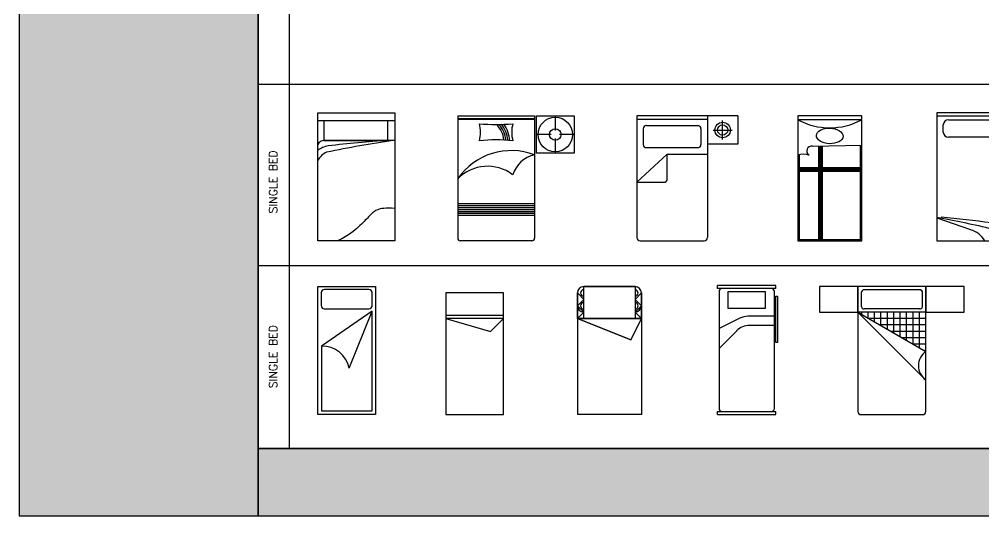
# Model space of a CAD drawing. Header units: millimetres. Extents: x 1787 to 68324, y 1435 to 30835.
# Drawn here: x 1787 to 16845, y 1435 to 9186 of the extents above; entities that cross this region are included whole.
import ezdxf

# ---------------------------------------------------------------- set-up
doc = ezdxf.new("R2010")
doc.units = ezdxf.units.MM
doc.set_wipeout_variables(frame=1)
doc.layers.add('www.cad-blocks.net', color=7, linetype='Continuous')
doc.styles.get("Standard").update_dxf_attribs({"font": 'arial.ttf'})

# ---------------------------------------------------------------- blocks, each defined once
blk = doc.blocks.new('A$C11850ECD')
for p, q in [((0, 1.95), (0, 0.04)), ((0, 1.95), (1.2, 1.95)), ((0, 1.91), (1.2, 1.91)), ((0, 1.9), (1.2, 1.9)), ((1.2, 1.95), (1.2, 0.04)), ((1.232, 1.952), (1.817, 1.952)), ((1.232, 1.367), (1.232, 1.952)), ((1.524, 1.952), (1.524, 1.722)), ((1.817, 1.952), (1.817, 1.367)), ((1.461, 1.659), (1.232, 1.659)), ((1.817, 1.659), (1.587, 1.659)), ((1.524, 1.596), (1.524, 1.367)), ((1.817, 1.367), (1.232, 1.367)), ((0, 0.58), (1.2, 0.58)), ((0, 0.55), (1.2, 0.55)), ((0, 0.52), (1.2, 0.52)), ((0, 0.49), (1.2, 0.49)), ((0, 0.46), (1.2, 0.46)), ((0, 0.43), (1.2, 0.43)), ((0, 0.4), (1.2, 0.4)), ((1.16, 0), (0.04, 0))]:
    blk.add_line(p, q)
for radius in [0.27, 0.09]:
    blk.add_circle((1.524, 1.659), radius)
for centre, radius, start, end in [((-0.205, 1.694), 0.561, 346.15, 13.85), ((0.6, 5.108), 3.29, 265.4501, 274.5499), ((0.343, 1.542), 0.379, 4.7708, 46.8165), ((0.343, 1.542), 0.409, 4.1373, 42.5614), ((0.343, 1.542), 0.439, 3.5318, 39.1874), ((0.343, 1.542), 0.469, 2.9489, 36.4321), ((1.343, 1.694), 0.5, 164.4468, 195.5532), ((0.6, -0.463), 2.04, 82.6483, 97.3517), ((0.839, 0.389), 1.02, 69.2731, 145.3133), ((1.304, 0.886), 0.469, 102.8515, 161.769), ((0.465, 0.506), 0.657, 53.2823, 135.0802), ((0.04, 0.04), 0.04, 180, 270), ((1.16, 0.04), 0.04, 270, 0)]:
    blk.add_arc(centre, radius, start, end)
blk = doc.blocks.new('A$C718B7287')
at = {"ltscale": 250}
for p, q in [((1.577, 1.95), (0, 1.95)), ((0, 1.95), (0, 0.05)), ((0, 1.9), (1.1, 1.9)), ((1.1, 1.95), (1.1, 0.05)), ((1.339, 1.58), (1.339, 1.88)), ((1.577, 1.95), (1.577, 1.509)), ((0.1, 1.75), (0.1, 1.505)), ((0.15, 1.8), (0.95, 1.8)), ((1, 1.75), (1, 1.505)), ((1.189, 1.73), (1.489, 1.73)), ((1.577, 1.509), (1.1, 1.509)), ((0.15, 1.455), (0.95, 1.455)), ((0, 0.914), (0.474, 1.355)), ((0.474, 1.355), (1.1, 1.355)), ((0.474, 0.964), (0.474, 1.355)), ((0, 0.914), (0.424, 0.914)), ((0.05, 0), (1.05, 0))]:
    blk.add_line(p, q, dxfattribs=at)
for radius in [0.12, 0.08]:
    blk.add_circle((1.339, 1.73), radius, dxfattribs=at)
for centre, start, end in [((0.15, 1.75), 90, 180), ((0.95, 1.75), 0, 90), ((0.15, 1.505), 180, 270), ((0.95, 1.505), 270, 0), ((0.424, 0.964), 270, 0), ((0.05, 0.05), 180, 270), ((1.05, 0.05), 270, 0)]:
    blk.add_arc(centre, 0.05, start, end, dxfattribs=at)
blk = doc.blocks.new('A$C35C676BA')
for p, q in [((0.003, 2), (1.203, 2)), ((0.003, 0), (0.003, 2)), ((1.203, 2), (1.203, 0)), ((1.203, 1.872), (0.003, 1.872)), ((0.099, 1.872), (0.099, 1.568)), ((1.097, 1.568), (1.097, 1.872)), ((0.099, 1.568), (1.097, 1.568)), ((1.203, 1.568), (0.103, 1.568)), ((0.887, 0.46), (0.87, 0.448)), ((0.905, 0.471), (0.887, 0.46)), ((0.925, 0.481), (0.905, 0.471)), ((0.948, 0.49), (0.925, 0.481)), ((0.974, 0.497), (0.948, 0.49)), ((1.002, 0.503), (0.974, 0.497)), ((1.035, 0.507), (1.002, 0.503)), ((1.07, 0.509), (1.035, 0.507)), ((1.11, 0.51), (1.07, 0.509)), ((1.154, 0.508), (1.11, 0.51)), ((1.203, 0.504), (1.154, 0.508)), ((0.744, 0.32), (0.725, 0.3)), ((0.763, 0.338), (0.744, 0.32)), ((0.78, 0.356), (0.763, 0.338)), ((0.796, 0.374), (0.78, 0.356)), ((0.811, 0.39), (0.796, 0.374)), ((0.826, 0.406), (0.811, 0.39)), ((0.84, 0.421), (0.826, 0.406)), ((0.855, 0.435), (0.84, 0.421)), ((0.87, 0.448), (0.855, 0.435)), ((0.586, 0.169), (0.556, 0.144)), ((0.613, 0.193), (0.586, 0.169)), ((0.638, 0.216), (0.613, 0.193)), ((0.661, 0.238), (0.638, 0.216)), ((0.684, 0.26), (0.661, 0.238)), ((0.705, 0.28), (0.684, 0.26)), ((0.725, 0.3), (0.705, 0.28)), ((1.203, 0), (0.003, 0)), ((0.376, 0.033), (0.311, 0.001)), ((0.432, 0.062), (0.376, 0.033)), ((0.48, 0.091), (0.432, 0.062)), ((0.521, 0.118), (0.48, 0.091)), ((0.556, 0.144), (0.521, 0.118))]:
    blk.add_line(p, q)
for centre, radius, start, end in [((0.103, 1.46), 0.108, 90, 156.49), ((4.307, -19.045), 20.849, 98.6271, 101.5279), ((3.306, -26.546), 28.204, 94.4909, 96.3953), ((0.249, 1.066), 0.425, 101.4708, 125.8093), ((0.279, 1.096), 0.319, 115.8027, 149.7638)]:
    blk.add_arc(centre, radius, start, end)
blk = doc.blocks.new('A$C58D47DD5')
for p, q in [((0, 1.95), (0, 0)), ((1, 1.95), (0, 1.95)), ((1, 1.89), (0, 1.89)), ((1, 0), (1, 1.95)), ((0.23, 1.476), (1, 1.492)), ((0.324, 1.478), (0.324, 0)), ((0.344, 1.479), (0.344, 0)), ((0.364, 1.479), (0.364, 0)), ((0.384, 1.479), (0.384, 0)), ((0.98, 0), (0.98, 1.492)), ((0.02, 1.345), (0.02, 0)), ((0.02, 1.145), (0.98, 1.145)), ((0.02, 1.125), (0.98, 1.125)), ((0.02, 1.105), (0.98, 1.105)), ((0.02, 1.085), (0.98, 1.085)), ((0, 0.02), (1, 0.02)), ((0, 0), (1, 0))]:
    blk.add_line(p, q)
for centre, radius, start, end in [((0.5, 2.814), 1.05, 241.5747, 298.4253), ((0.216, 1.402), 0.0756, 79.2305, 238.1687), ((0.086, 1.091), 0.262, 69.9422, 109.1654)]:
    blk.add_arc(centre, radius, start, end)
blk.add_ellipse((0.5, 1.638), major_axis=(-0.208, 0.008), ratio=0.585101)
blk = doc.blocks.new('A$C78FE7E6C')
for p, q in [((1, 2), (0, 2)), ((0, 2), (0, 0)), ((1, 0), (1, 2)), ((0.002, 1.95), (1.002, 1.95)), ((0.1, 1.696), (0.1, 1.81)), ((0.18, 1.89), (0.828, 1.89)), ((0.908, 1.81), (0.908, 1.696)), ((0.828, 1.616), (0.18, 1.616)), ((0, 0.36), (0.527, 0.174)), ((0, 0), (1, 0))]:
    blk.add_line(p, q)
for centre, radius, start, end in [((0.18, 1.81), 0.08, 90, 180), ((0.828, 1.81), 0.08, 0, 90), ((0.18, 1.696), 0.08, 180, 270), ((0.828, 1.696), 0.08, 270, 0), ((0.414, -0.199), 0.389, 30.7426, 73.1584)]:
    blk.add_arc(centre, radius, start, end)
at = {"extrusion": (0, 0, -1)}
for centre, major_axis, start_param, end_param in [((-2.606, -20.243), (0, -20.849), 3.292163, 3.342792), ((-1.772, -27.744), (0, -28.204), 3.219973, 3.253211), ((0.776, -0.132), (0, -0.425), 3.341795, 3.766582), ((0.75, -0.102), (0, -0.319), 3.591934, 4.184669)]:
    blk.add_ellipse(centre, major_axis=major_axis, ratio=0.833333, start_param=start_param, end_param=end_param, dxfattribs=at)
blk = doc.blocks.new('A$C51453636')
for p, q in [((0, 0), (0, 2)), ((0, 2), (0.9, 2)), ((0.9, 2), (0.9, 0)), ((0.052, 1.905), (0.052, 1.702)), ((0.799, 1.955), (0.102, 1.955)), ((0.849, 1.702), (0.849, 1.905)), ((0.849, 1.682), (0.849, 1.724)), ((0.849, 1.617), (0.059, 1.067)), ((0.102, 1.652), (0.799, 1.652)), ((0.488, 0.723), (0.849, 1.617)), ((0.849, 0.057), (0.849, 1.617)), ((0.059, 1.067), (0.059, 0.057)), ((0.9, 0), (0, 0)), ((0.059, 0.057), (0.849, 0.057))]:
    blk.add_line(p, q)
for centre, radius, start, end in [((0.102, 1.905), 0.05, 90, 180), ((0.799, 1.905), 0.05, 0, 90), ((0.102, 1.702), 0.05, 180, 270), ((0.799, 1.702), 0.05, 270, 0), ((0.073, 0.645), 0.423, 10.6289, 91.875)]:
    blk.add_arc(centre, radius, start, end)
blk = doc.blocks.new('A$C68751BDF')
for p, q in [((0, 1.9), (0, 0)), ((0.9, 1.9), (0, 1.9)), ((0.9, 0), (0.9, 1.9)), ((0.05, 1.55), (0, 1.55)), ((0.9, 1.55), (0.05, 1.55)), ((0, 1.5), (0.7, 1.3)), ((0.9, 1.5), (0, 1.5)), ((0, 1.5), (0.7, 1.3)), ((0.9, 1.5), (0, 1.5)), ((0.7, 1.3), (0.9, 1.5)), ((0.7, 1.3), (0.9, 1.5)), ((0, 0), (0.9, 0))]:
    blk.add_line(p, q)
blk = doc.blocks.new('A$C429219B2')
blk.add_line((1, 0), (0, 0))
at = {"flags": 128}
blk.add_lwpolyline([(0.05, 1.9, 0.414214), (0.1, 1.85, 0.414214), (0.15, 1.9, 0.414214), (0.1, 1.95, 0.414214)], format="xyb", close=True, dxfattribs=at)
for points in [[(1, 1.7), (1, 1.9), (0.9, 1.797)], [(0, 1.5), (0.1, 1.6), (0.1, 1.5)]]:
    blk.add_wipeout(points)
for points in [[(0.85, 1.9, 0.414214), (0.9, 1.85, 0.414214), (0.95, 1.9, 0.414214), (0.9, 1.95, 0.414214)], [(0.85, 1.7, 0.414214), (0.9, 1.65, 0.414214), (0.95, 1.7, 0.414214), (0.9, 1.75, 0.414214)]]:
    blk.add_lwpolyline(points, format="xyb", close=True, dxfattribs=at)
for points in [[(1, 1.7), (1, 1.9), (0.9, 1.797)], [(0, 1.5), (0.1, 1.6), (0.1, 1.5)]]:
    blk.add_lwpolyline(points, close=True)
for points in [[(0, 1.5), (0, 1.7), (0.1, 1.6)], [(1, 1.5), (1, 1.7), (0.9, 1.6)]]:
    blk.add_wipeout(points)
for points in [[(0, 1.5), (0, 1.7), (0.1, 1.6)], [(1, 1.5), (1, 1.7), (0.9, 1.6)]]:
    blk.add_lwpolyline(points, close=True)
for points in [[(0, 1.7), (0, 1.9), (0.1, 1.797)], [(1, 1.5), (0.9, 1.6), (0.9, 1.5)]]:
    blk.add_wipeout(points)
for points in [[(0, 1.7), (0, 1.9), (0.1, 1.797)], [(1, 1.5), (0.9, 1.6), (0.9, 1.5)]]:
    blk.add_lwpolyline(points, close=True)
blk.add_lwpolyline([(0.05, 1.7, 0.414214), (0.1, 1.65, 0.414214), (0.15, 1.7, 0.414214), (0.1, 1.75, 0.414214)], format="xyb", close=True, dxfattribs=at)
blk.add_wipeout([(0.1, 1.5), (0.1, 2), (0.9, 2), (0.9, 1.5)])
blk.add_line((0.9, 2), (0.1, 2))
blk.add_lwpolyline([(0.1, 1.5), (0.1, 2), (0.9, 2), (0.9, 1.5)], close=True)
for centre, start, end in [((0.1, 1.9), 90, 180), ((0.9, 1.9), 0, 90), ((0.1, 1.7), 180, 270), ((0.9, 1.7), 270, 0)]:
    blk.add_arc(centre, 0.1, start, end)
blk.add_wipeout([(1, 1.5), (0.833, 1.167), (0, 1.5)])
for p, q in [((0, 1.9), (0, 0)), ((1, 1.9), (1, 0)), ((0, 1.5), (0.833, 1.167)), ((1, 1.5), (0, 1.5)), ((0.833, 1.167), (1, 1.5))]:
    blk.add_line(p, q)
blk.add_lwpolyline([(1, 1.5), (0.833, 1.167), (0, 1.5)], close=True)
blk = doc.blocks.new('A$C3BA9642D')
for p, q in [((0.6, 2), (0, 2)), ((0, 2), (0, 1.6)), ((0.6, 2), (0.6, 0.05)), ((1.66, 2), (0.6, 2)), ((0.6, 1.6), (0.6, 2)), ((1.66, 0.05), (1.66, 2)), ((2.26, 2), (1.66, 2)), ((1.66, 2), (1.66, 1.6)), ((2.26, 1.6), (2.26, 2)), ((0.65, 1.9), (0.65, 1.7)), ((1.56, 1.95), (0.7, 1.95)), ((1.61, 1.7), (1.61, 1.9)), ((0, 1.6), (0.6, 1.6)), ((0.6, 1.6), (1.66, 0.988)), ((0.6, 1.6), (1.66, 0.54)), ((1.66, 1.6), (0.6, 1.6)), ((0.66, 1.565), (0.66, 1.6)), ((1.56, 1.65), (0.7, 1.65)), ((0.76, 1.508), (0.76, 1.6)), ((0.86, 1.45), (0.86, 1.6)), ((0.96, 1.392), (0.96, 1.6)), ((1.06, 1.334), (1.06, 1.6)), ((1.16, 1.277), (1.16, 1.6)), ((1.26, 1.219), (1.26, 1.6)), ((1.36, 1.161), (1.36, 1.6)), ((1.46, 1.103), (1.46, 1.6)), ((1.56, 1.046), (1.56, 1.6)), ((1.66, 1.6), (2.26, 1.6)), ((1.66, 1.5), (0.773, 1.5)), ((1.66, 1.4), (0.947, 1.4)), ((1.66, 1.3), (1.12, 1.3)), ((1.66, 1.2), (1.293, 1.2)), ((1.66, 1.1), (1.466, 1.1)), ((1.66, 1), (1.639, 1)), ((0.65, 0), (1.61, 0))]:
    blk.add_line(p, q)
for centre, radius, start, end in [((0.7, 1.9), 0.05, 90, 180), ((1.56, 1.9), 0.05, 0, 90), ((0.7, 1.7), 0.05, 180, 270), ((1.56, 1.7), 0.05, 270, 0), ((1.821, 0.764), 0.276, 125.6636, 234.3364), ((0.65, 0.05), 0.05, 180, 270), ((1.61, 0.05), 0.05, 270, 0)]:
    blk.add_arc(centre, radius, start, end)
blk = doc.blocks.new('A$C0BD0285B')
for p, q in [((0, 0.912), (0, 0)), ((0.048, 0.912), (0, 0.912)), ((0.048, 0.912), (0.048, 0)), ((0.168, 0.912), (0.168, 0.936)), ((0.168, 0.936), (0.888, 0.936)), ((0.888, 0.912), (0.168, 0.912)), ((0.888, 0.936), (0.888, 0.912)), ((1.968, 0), (1.968, 0.912)), ((2.016, 0.912), (1.968, 0.912)), ((2.016, 0), (2.016, 0.912)), ((1.92, 0.888), (0.096, 0.888)), ((0.48, 0.888), (0.48, 0.476)), ((0.624, 0.888), (0.624, 0.503)), ((0.096, 0.744), (0.36, 0.744)), ((0.096, 0.168), (0.096, 0.744)), ((0.36, 0.744), (0.36, 0.168)), ((0.51, 0.347), (0.672, 0.024)), ((0.36, 0.168), (0.096, 0.168)), ((0.708, 0.3), (0.984, 0.024)), ((0.048, 0), (0, 0)), ((0.096, 0.024), (1.92, 0.024)), ((2.016, 0), (1.968, 0))]:
    blk.add_line(p, q)
for centre, radius, start, end in [((0.096, 0.84), 0.048, 90, 180), ((1.92, 0.84), 0.048, 0, 90), ((0.768, 0.476), 0.288, 180, 206.5651), ((0.912, 0.503), 0.288, 180, 225), ((0.096, 0.072), 0.048, 180, 270), ((1.92, 0.072), 0.048, 270, 0)]:
    blk.add_arc(centre, radius, start, end)
blk = doc.blocks.new('format')
at = {"true_color": 0x444444}
blk.add_hatch(color=250, dxfattribs=at).paths.add_polyline_path([(43635, 40318), (43635, 10917), (47364, 10917), (47364, 40318)])
at = {"true_color": 0x546d8e}
h = blk.add_hatch(color=155, dxfattribs=at)
h.set_gradient(color1=(68, 68, 68), color2=(84, 109, 142), tint=1)
h.paths.add_polyline_path([(110173, 10917), (110173, 11965), (47364, 11965), (47364, 10917)])
at = {"color": 250, "true_color": 0x444444}
for p, q in [((43635, 40318), (43635, 10917)), ((47364, 40318), (47364, 10917)), ((43635, 10917), (47364, 10917))]:
    blk.add_line(p, q, dxfattribs=at)
at = {"color": 155, "true_color": 0x546d8e}
for p, q in [((47364, 10917), (47364, 40318)), ((47851, 39270), (47851, 11965)), ((47364, 17656), (110173, 17656)), ((47364, 14823), (110173, 14823)), ((110173, 11965), (47364, 11965)), ((47364, 11965), (110173, 11965)), ((47364, 10917), (110173, 10917))]:
    blk.add_line(p, q, dxfattribs=at)
for p, q in [((47364, 40318), (47364, 10917)), ((47364, 11965), (110173, 11965))]:
    blk.add_line(p, q)
at = {"layer": 'www.cad-blocks.net', "char_height": 125, "attachment_point": 1, "rotation": 90}
for insert in [(47535, 15637), (47535, 12908)]:
    blk.add_mtext_dynamic_manual_height_columns('{\\Fsimplex|c0;SINGLE BED}', width=5331.34, gutter_width=12.5, heights=[0], dxfattribs=dict(at, insert=insert))

msp = doc.modelspace()

# ---------------------------------------------------------------- block references
at = {"xscale": 1000, "yscale": 1000, "zscale": 1000}
for name, p in [('A$C35C676BA', (6445, 5727)), ('A$C78FE7E6C', (16114, 5727)), ('A$C11850ECD', (8632, 5727)), ('A$C718B7287', (11430, 5727)), ('A$C58D47DD5', (13941, 5727)), ('A$C51453636', (6448, 3013)), ('A$C429219B2', (10501, 3013)), ('A$C3BA9642D', (14281, 3013)), ('A$C68751BDF', (8445, 3013))]:
    msp.add_blockref(name, p, dxfattribs=at)
at = {"xscale": 1000, "yscale": 1000, "zscale": 1000, "rotation": 270}
msp.add_blockref('A$C0BD0285B', (12688, 5029), dxfattribs=at)

# ---------------------------------------------------------------- next in the draw order: block references
at = {"layer": 'www.cad-blocks.net'}
msp.add_blockref('format', (-41848, -9483), dxfattribs=at)

doc.saveas('drawing.dxf')
